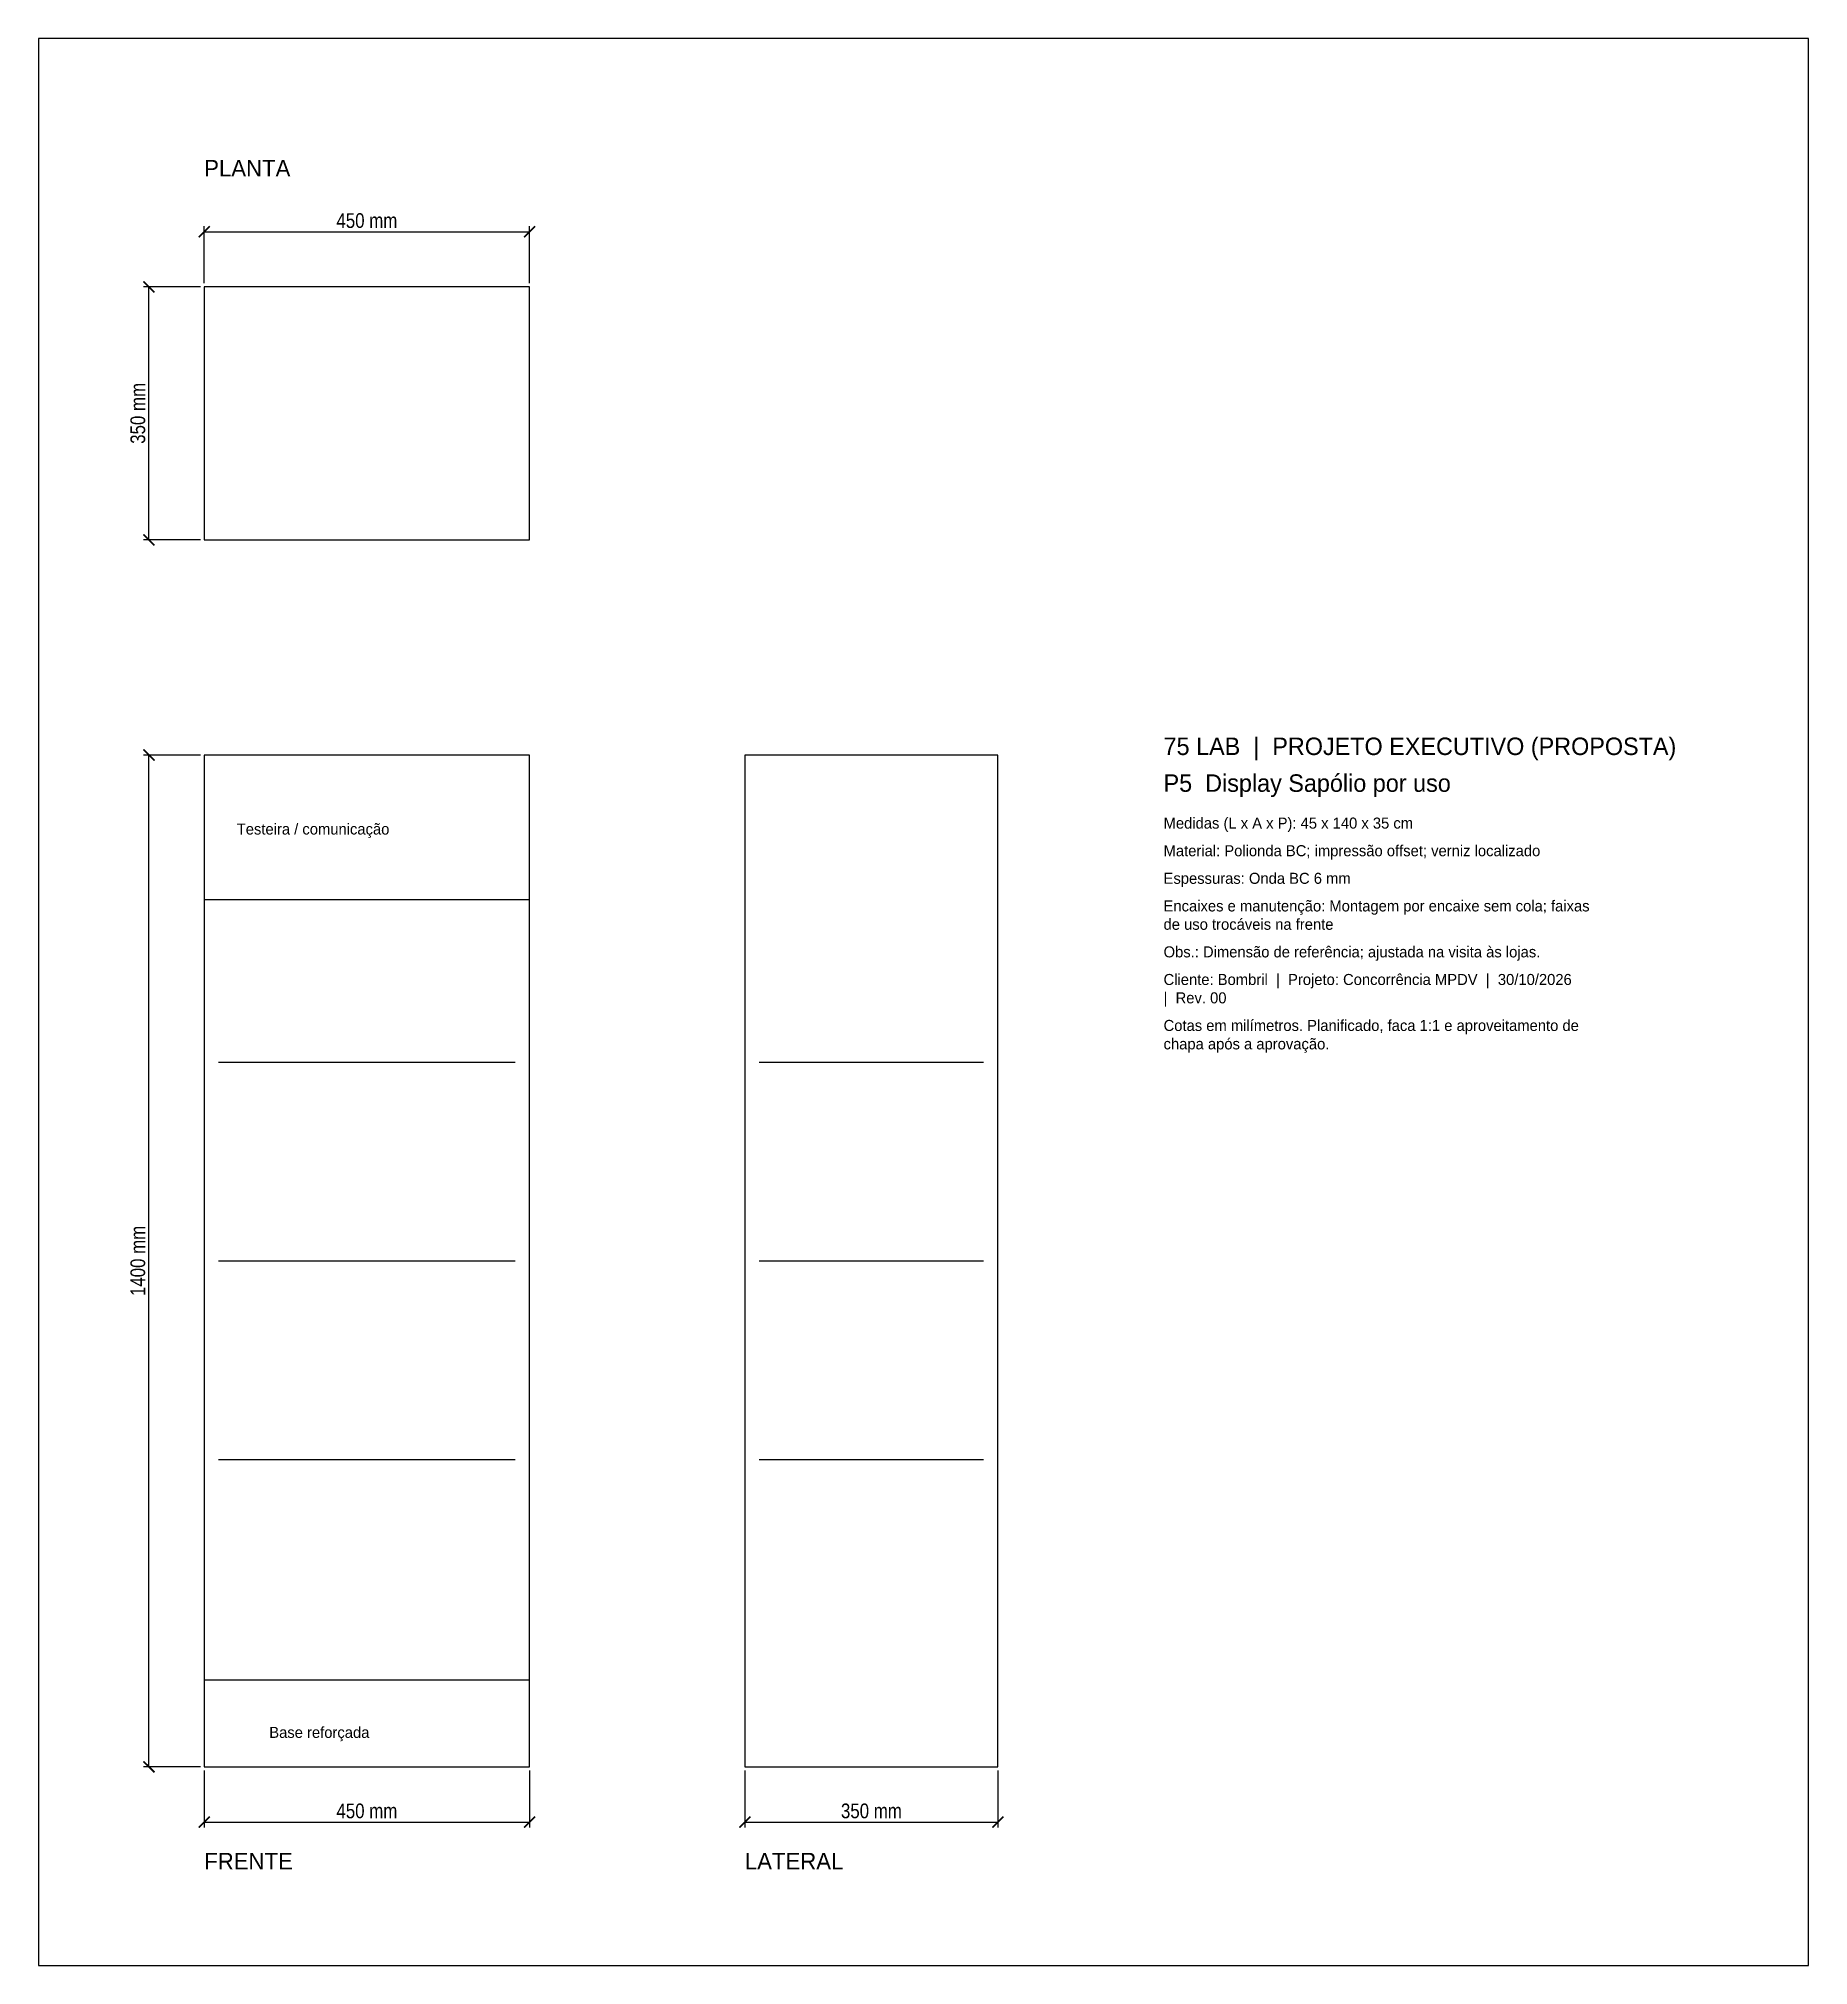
# Model space of a CAD drawing. Header units: millimetres. Extents: x 0 to 2448, y 0 to 2666.
import ezdxf

# ---------------------------------------------------------------- set-up
doc = ezdxf.new("R2010")
doc.units = ezdxf.units.MM
for name, color, linetype in [('CONTORNO', 7, 'Continuous'), ('COTAS', 3, 'Continuous'), ('DETALHE', 8, 'Continuous'), ('MODULO', 1, 'Continuous'), ('MOLDURA', 7, 'Continuous'), ('TEXTO', 7, 'Continuous')]:
    doc.layers.add(name, color=color, linetype=linetype)
doc.styles.add('OpenSansCondensed-Light', font='OpenSansCondensed-Light.ttf')
doc.dimstyles.new('EZDXF', dxfattribs={"dimtxt": 0.25, "dimasz": 0.175, "dimexe": 0.375, "dimexo": 0.125, "dimgap": 0.1, "dimtad": 1, "dimlfac": 100, "dimzin": 12, "dimdsep": 46, "dimtxsty": 'OpenSansCondensed-Light', "dimblk": 'ARCHTICK', "dimcen": 2.5, "dimazin": 3, "dimtfac": 0.5, "dimtmove": 2, "dimatfit": 3})

# ---------------------------------------------------------------- blocks, each defined once
blk = doc.blocks.new('_ARCHTICK')
at = {"color": 0, "linetype": 'BYBLOCK', "const_width": 0.15}
blk.add_lwpolyline([(-0.5, -0.5), (0.5, 0.5)], dxfattribs=at)

msp = doc.modelspace()

# ---------------------------------------------------------------- linework, layer by layer
at = {"layer": 'CONTORNO'}
for points in [[(229.1, 1972.7), (679.1, 1972.7), (679.1, 2322.7), (229.1, 2322.7)], [(229.1, 274.9), (679.1, 274.9), (679.1, 1674.9), (229.1, 1674.9)], [(976.9, 274.9), (1326.9, 274.9), (1326.9, 1674.9), (976.9, 1674.9)]]:
    msp.add_lwpolyline(points, close=True, dxfattribs=at)
at = {"layer": 'DETALHE'}
for p, q in [((249.1, 1249.9), (659.1, 1249.9)), ((996.9, 1249.9), (1306.9, 1249.9)), ((249.1, 974.9), (659.1, 974.9)), ((996.9, 974.9), (1306.9, 974.9)), ((249.1, 699.9), (659.1, 699.9)), ((996.9, 699.9), (1306.9, 699.9))]:
    msp.add_line(p, q, dxfattribs=at)
at = {"layer": 'MODULO'}
for points in [[(229.1, 1474.9), (679.1, 1474.9), (679.1, 1674.9), (229.1, 1674.9)], [(229.1, 274.9), (679.1, 274.9), (679.1, 394.9), (229.1, 394.9)]]:
    msp.add_lwpolyline(points, close=True, dxfattribs=at)
at = {"layer": 'MOLDURA'}
msp.add_lwpolyline([(0, 0), (2447.9, 0), (2447.9, 2666.4), (0, 2666.4)], close=True, dxfattribs=at)

# ---------------------------------------------------------------- texts
at = {"layer": 'TEXTO'}
for s, height, p in [('PLANTA', 22.91, (229.1, 2475.5)), ('75 LAB  |  PROJETO EXECUTIVO (PROPOSTA)', 24.182, (1556, 1674.9)), ('P5  Display Sapólio por uso', 24.182, (1556, 1624)), ('Testeira / comunicação', 15.273, (274.1, 1564.9)), ('Medidas (L x A x P): 45 x 140 x 35 cm', 15.273, (1556, 1573.1)), ('Material: Polionda BC; impressão offset; verniz localizado', 15.273, (1556, 1534.9)), ('Espessuras: Onda BC 6 mm', 15.273, (1556, 1496.7)), ('Encaixes e manutenção: Montagem por encaixe sem cola; faixas', 15.273, (1556, 1458.5)), ('de uso trocáveis na frente', 15.273, (1556, 1433.1)), ('Obs.: Dimensão de referência; ajustada na visita às lojas.', 15.273, (1556, 1394.9)), ('Cliente: Bombril  |  Projeto: Concorrência MPDV  |  30/10/2026', 15.273, (1556, 1356.7)), ('|  Rev. 00', 15.27, (1556, 1331.3)), ('Cotas em milímetros. Planificado, faca 1:1 e aproveitamento de', 15.273, (1556, 1293.1)), ('chapa após a aprovação.', 15.273, (1556, 1267.6)), ('Base reforçada', 15.273, (319.1, 314.9)), ('FRENTE', 22.91, (229.1, 132.9)), ('LATERAL', 22.91, (976.9, 132.9))]:
    msp.add_text(s, height=height, dxfattribs=at).set_placement(p)

# ---------------------------------------------------------------- dimensions: what is measured, and where the dimension line sits
at = {"layer": 'COTAS'}
for base, p1, p2 in [((229.1, 2399.1), (229.1, 2322.7), (679.1, 2322.7)), ((229.1, 198.5), (229.1, 274.9), (679.1, 274.9)), ((976.9, 198.5), (976.9, 274.9), (1326.9, 274.9))]:
    msp.add_linear_dim(base=base, p1=p1, p2=p2, dimstyle='EZDXF', override={"dimtxt": 20.363636, "dimasz": 15.272727, "dimexe": 7.636364, "dimexo": 5.090909, "dimgap": 5.090909, "dimdec": 0, "dimlfac": 1, "dimpost": '<> mm', "dimclrt": 3}, dxfattribs=at).render()
for base, p1, p2 in [((152.7, 1972.7), (229.1, 1972.7), (229.1, 2322.7)), ((152.7, 274.9), (229.1, 274.9), (229.1, 1674.9))]:
    msp.add_linear_dim(base=base, p1=p1, p2=p2, angle=90, dimstyle='EZDXF', override={"dimtxt": 20.363636, "dimasz": 15.272727, "dimexe": 7.636364, "dimexo": 5.090909, "dimgap": 5.090909, "dimdec": 0, "dimlfac": 1, "dimpost": '<> mm', "dimclrt": 3}, dxfattribs=at).render()

doc.saveas('drawing.dxf')
